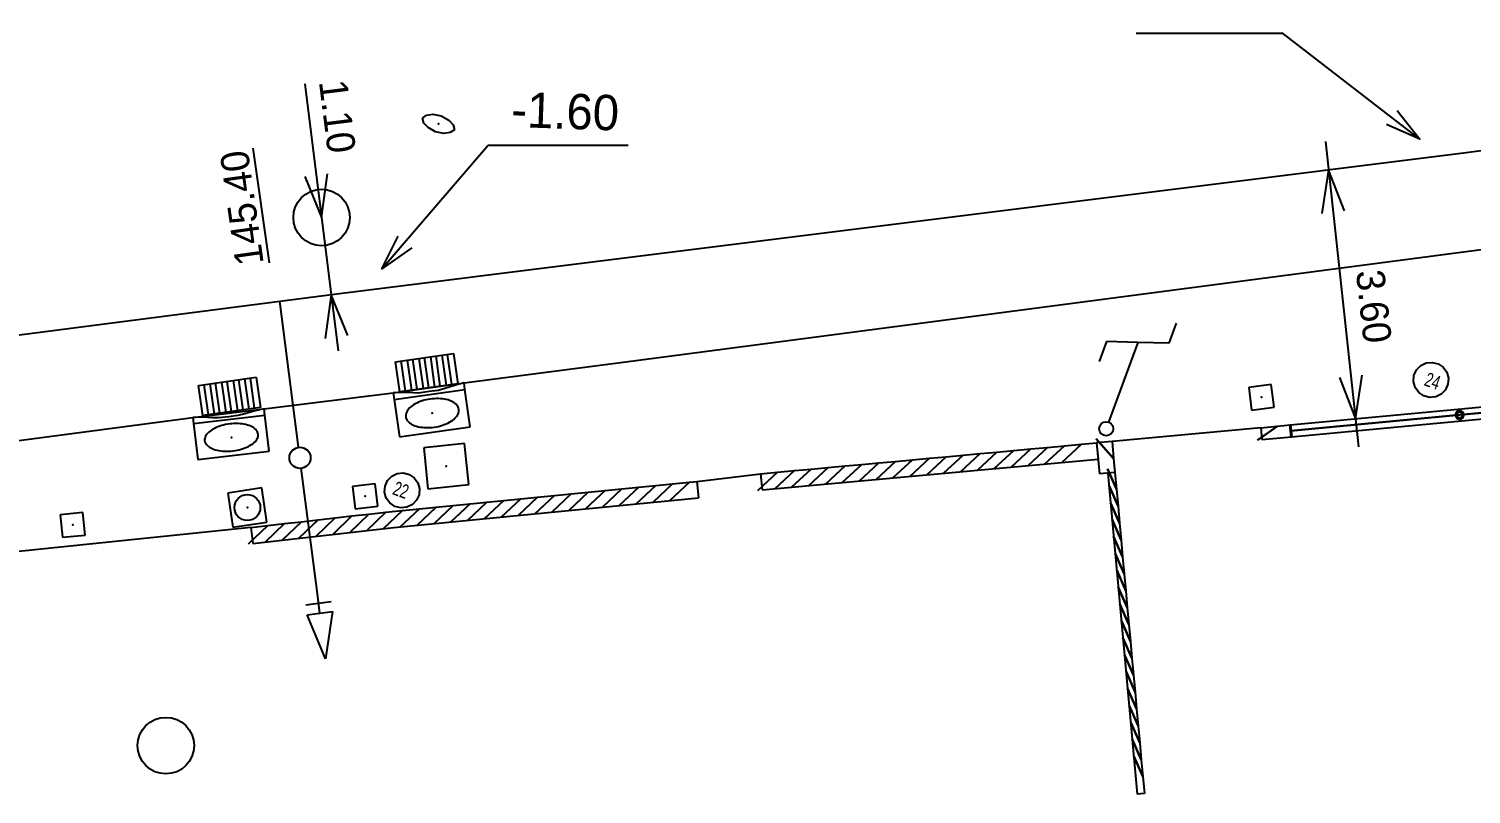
# Model space of a CAD drawing. Extents: x -215 to 206, y -120 to -34.
# Drawn here: x 32.55 to 52.96, y -88.26 to -77.43 of the extents above; entities that cross this region are included whole.
import ezdxf
from ezdxf.enums import TextEntityAlignment as Align

# ---------------------------------------------------------------- set-up
doc = ezdxf.new("R2010")
doc.units = 0
doc.header["$MEASUREMENT"] = 0
for name, color, linetype in [('C_BAT_INDI', 7, 'CONTINUOUS'), ('C_BAT_INDU', 7, 'CONTINUOUS'), ('TOP$BATI', 7, 'CONTINUOUS')]:
    doc.layers.add(name, color=color, linetype=linetype)
doc.styles.add('txt', font='TXT', dxfattribs={"height": 0.2})

# ---------------------------------------------------------------- blocks, each defined once
blk = doc.blocks.new('FLECH')
at = {"layer": 'C_BAT_INDU', "color": 1, "linetype": 'Continuous'}
blk.add_lwpolyline([(-0.1294, 0.483), (0, 0), (0.1294, 0.483)], dxfattribs=at)
blk = doc.blocks.new('FLEC')
at = {"layer": 'C_BAT_INDU', "color": 1, "linetype": 'Continuous', "xscale": 24.99905005097397, "yscale": 24.99905005097397, "zscale": 25.00093132415669, "rotation": 90.00065102824891}
blk.add_blockref('FLECH', (0, 0), dxfattribs=at)
blk = doc.blocks.new('*D4')
at = {"layer": 'C_BAT_INDI', "color": 4, "linetype": 'Continuous'}
blk.add_line((0, 0), (1.4996, 1.7447), dxfattribs=at)
blk.add_lwpolyline([(0.4207, 0.2977), (0, 0), (0.2311, 0.4607)], dxfattribs=at)
blk = doc.blocks.new('*D5')
at = {"layer": 'C_BAT_INDI', "color": 4, "linetype": 'Continuous'}
blk.add_line((0, 0), (-1.946, 1.5016), dxfattribs=at)
blk.add_lwpolyline([(-0.3195, 0.4044), (0, 0), (-0.4722, 0.2065)], dxfattribs=at)
blk = doc.blocks.new('BRANC')
at = {"layer": 'C_BAT_INDU', "color": 5, "linetype": 'Continuous'}
for p, q in [((-24.1355, 0.1509, -0.0006), (-7.9202, 4.518, -0.0013)), ((-7.9196, -4.5168, 0.0002), (-24.1355, 0.1509, -0.0006)), ((-7.9211, -0.0006, -0.0002), (0, 0)), ((-7.9202, 4.518, -0.0013), (-7.9196, -4.5168, 0.0002)), ((-4.2835, 4.5178, -0.0017), (-4.2829, -4.517, -0.0001))]:
    blk.add_line(p, q, dxfattribs=at)

msp = doc.modelspace()

# ---------------------------------------------------------------- linework, layer by layer
at = {"layer": 'C_BAT_INDI', "color": 5, "linetype": 'Continuous'}
for p, q in [((52.854, -79.188, 996.401), (81.008, -75.49, 996.911)), ((36.834, -81.193, 996.363), (52.854, -79.188, 996.401)), ((11.124, -84.506, 996.375), (36.834, -81.193, 996.363)), ((36.37, -83.352, 996.33), (36.105, -81.287, 996.33)), ((36.632, -85.386, 996.33), (36.409, -83.65, 996.33))]:
    msp.add_line(p, q, dxfattribs=at)
at = {"layer": 'C_BAT_INDI', "color": 4, "linetype": 'Continuous'}
for p, q in [((48.223, -77.493, 87.146), (50.291, -77.493, 87.146)), ((41.036, -79.084, 87.146), (39.05, -79.084, 87.146))]:
    msp.add_line(p, q, dxfattribs=at)
at = {"layer": 'C_BAT_INDI', "color": 1, "linetype": 'Continuous'}
for p, q in [((36.46, -78.211, 996.364), (36.932, -81.987, 996.364)), ((50.905, -79.029, 996.364), (51.368, -83.346, 996.364))]:
    msp.add_line(p, q, dxfattribs=at)
at = {"layer": 'C_BAT_INDI', "color": 5, "linetype": 'Continuous'}
msp.add_circle((36.39, -83.501, 996.33), 0.15, dxfattribs=at)
at = {"layer": 'TOP$BATI', "color": 7, "linetype": 'Continuous'}
for p, q in [((38.123, -78.695, 996.367), (38.182, -78.653, 996.367)), ((38.141, -78.766, 996.367), (38.123, -78.695, 996.367)), ((38.202, -78.83, 996.367), (38.141, -78.766, 996.367)), ((38.182, -78.653, 996.367), (38.27, -78.642, 996.367)), ((38.27, -78.642, 996.367), (38.39, -78.665, 996.367)), ((38.39, -78.665, 996.367), (38.496, -78.725, 996.367)), ((38.496, -78.725, 996.367), (38.557, -78.79, 996.367)), ((38.308, -78.89, 996.367), (38.202, -78.83, 996.367)), ((38.428, -78.913, 996.367), (38.308, -78.89, 996.367)), ((38.516, -78.902, 996.367), (38.428, -78.913, 996.367)), ((38.575, -78.86, 996.367), (38.516, -78.902, 996.367)), ((38.557, -78.79, 996.367), (38.575, -78.86, 996.367)), ((41.073, -82.134, 996.118), (56.877, -80.059, 996.118)), ((48.79, -81.598, 996.387), (48.687, -81.88, 996.387)), ((37.744, -82.142, 996.103), (38.562, -82.026, 996.103)), ((38.398, -82.049, 996.103), (38.459, -82.477, 996.103)), ((38.539, -82.465, 996.103), (38.479, -82.038, 996.103)), ((38.562, -82.026, 996.103), (38.623, -82.453, 996.103)), ((47.802, -81.856, 996.387), (47.699, -82.138, 996.387)), ((48.245, -81.868, 996.387), (47.802, -81.856, 996.387)), ((48.245, -81.868, 996.387), (47.834, -82.996, 996.387)), ((48.687, -81.88, 996.387), (48.245, -81.868, 996.387)), ((37.804, -82.57, 996.103), (37.744, -82.142, 996.103)), ((37.884, -82.558, 996.103), (37.824, -82.131, 996.103)), ((37.907, -82.119, 996.103), (37.968, -82.546, 996.103)), ((38.048, -82.535, 996.103), (37.987, -82.108, 996.103)), ((38.071, -82.096, 996.103), (38.132, -82.523, 996.103)), ((38.212, -82.512, 996.103), (38.151, -82.084, 996.103)), ((38.235, -82.073, 996.103), (38.295, -82.5, 996.103)), ((38.376, -82.488, 996.103), (38.315, -82.061, 996.103)), ((38.712, -82.44, 996.118), (41.073, -82.134, 996.118)), ((52.19, -82.259, 991.352), (52.25, -82.197, 991.352)), ((52.25, -82.197, 991.352), (52.328, -82.16, 991.352)), ((52.328, -82.16, 991.352), (52.414, -82.151, 991.352)), ((52.414, -82.151, 991.352), (52.498, -82.172, 991.352)), ((52.498, -82.172, 991.352), (52.569, -82.221, 991.352)), ((52.569, -82.221, 991.352), (52.619, -82.291, 991.352)), ((34.953, -82.478, 996.179), (35.771, -82.362, 996.179)), ((35.116, -82.455, 996.179), (35.177, -82.882, 996.179)), ((35.257, -82.871, 996.179), (35.196, -82.443, 996.179)), ((35.28, -82.431, 996.179), (35.341, -82.859, 996.179)), ((35.421, -82.847, 996.179), (35.36, -82.42, 996.179)), ((35.444, -82.408, 996.179), (35.504, -82.835, 996.179)), ((35.584, -82.824, 996.179), (35.524, -82.397, 996.179)), ((35.607, -82.385, 996.179), (35.668, -82.812, 996.179)), ((35.748, -82.801, 996.179), (35.688, -82.374, 996.179)), ((35.771, -82.362, 996.179), (35.832, -82.789, 996.179)), ((37.711, -82.583, 996.103), (38.712, -82.441, 996.103)), ((38.623, -82.453, 996.103), (37.804, -82.57, 996.103)), ((38.712, -82.441, 996.103), (38.589, -82.472, 996.103)), ((38.725, -82.533, 996.103), (38.712, -82.441, 996.103)), ((50.405, -83.035, 996.401), (57.451, -82.37, 996.401)), ((52.148, -82.424, 991.352), (52.155, -82.337, 991.352)), ((52.172, -82.507, 991.352), (52.148, -82.424, 991.352)), ((52.155, -82.337, 991.352), (52.19, -82.259, 991.352)), ((52.636, -82.46, 991.352), (52.601, -82.538, 991.352)), ((52.619, -82.291, 991.352), (52.643, -82.374, 991.352)), ((52.643, -82.374, 991.352), (52.636, -82.46, 991.352)), ((35.013, -82.905, 996.179), (34.953, -82.478, 996.179)), ((35.093, -82.894, 996.179), (35.033, -82.467, 996.179)), ((35.882, -82.809, 996.098), (37.711, -82.583, 996.098)), ((37.838, -82.578, 996.103), (37.711, -82.583, 996.103)), ((37.711, -82.583, 996.103), (37.724, -82.675, 996.103)), ((37.724, -82.675, 996.103), (38.725, -82.533, 996.103)), ((37.992, -82.583, 996.103), (37.838, -82.578, 996.103)), ((38.069, -82.586, 996.103), (37.992, -82.583, 996.103)), ((38.219, -82.565, 996.103), (38.069, -82.586, 996.103)), ((38.344, -82.547, 996.103), (38.219, -82.565, 996.103)), ((38.293, -82.665, 996.103), (38.264, -82.667, 996.103)), ((38.322, -82.663, 996.103), (38.293, -82.665, 996.103)), ((38.352, -82.664, 996.103), (38.322, -82.663, 996.103)), ((38.442, -82.519, 996.103), (38.344, -82.547, 996.103)), ((38.38, -82.665, 996.103), (38.352, -82.664, 996.103)), ((38.407, -82.668, 996.103), (38.38, -82.665, 996.103)), ((38.589, -82.472, 996.103), (38.442, -82.519, 996.103)), ((38.8, -83.062, 996.103), (38.725, -82.533, 996.103)), ((50.133, -82.466, 996.377), (49.816, -82.507, 996.377)), ((49.816, -82.507, 996.377), (49.858, -82.825, 996.377)), ((50.175, -82.783, 996.377), (50.133, -82.466, 996.377)), ((50.421, -83.205, 996.401), (57.467, -82.539, 996.401)), ((52.222, -82.576, 991.352), (52.172, -82.507, 991.352)), ((52.293, -82.625, 991.352), (52.222, -82.576, 991.352)), ((52.377, -82.646, 991.352), (52.293, -82.625, 991.352)), ((52.463, -82.638, 991.352), (52.377, -82.646, 991.352)), ((52.541, -82.6, 991.352), (52.463, -82.638, 991.352)), ((52.601, -82.538, 991.352), (52.541, -82.6, 991.352)), ((52.802, -82.889, 996.401), (55.191, -82.663, 996.401)), ((34.874, -82.929, 996.111), (35.882, -82.809, 996.111)), ((35.832, -82.789, 996.179), (35.013, -82.905, 996.179)), ((35.758, -82.837, 996.111), (35.61, -82.88, 996.111)), ((35.882, -82.809, 996.111), (35.758, -82.837, 996.111)), ((35.893, -82.898, 996.111), (35.882, -82.809, 996.111)), ((37.724, -82.675, 996.103), (37.799, -83.205, 996.103)), ((37.897, -82.858, 996.103), (37.891, -82.874, 996.103)), ((37.905, -82.842, 996.103), (37.897, -82.858, 996.103)), ((37.915, -82.826, 996.103), (37.905, -82.842, 996.103)), ((37.928, -82.811, 996.103), (37.915, -82.826, 996.103)), ((37.942, -82.795, 996.103), (37.928, -82.811, 996.103)), ((37.959, -82.781, 996.103), (37.942, -82.795, 996.103)), ((37.977, -82.766, 996.103), (37.959, -82.781, 996.103)), ((37.997, -82.753, 996.103), (37.977, -82.766, 996.103)), ((38.019, -82.74, 996.103), (37.997, -82.753, 996.103)), ((38.042, -82.728, 996.103), (38.019, -82.74, 996.103)), ((38.067, -82.716, 996.103), (38.042, -82.728, 996.103)), ((38.093, -82.706, 996.103), (38.067, -82.716, 996.103)), ((38.119, -82.697, 996.103), (38.093, -82.706, 996.103)), ((38.147, -82.688, 996.103), (38.119, -82.697, 996.103)), ((38.176, -82.681, 996.103), (38.147, -82.688, 996.103)), ((38.205, -82.675, 996.103), (38.176, -82.681, 996.103)), ((38.234, -82.67, 996.103), (38.205, -82.675, 996.103)), ((38.264, -82.667, 996.103), (38.234, -82.67, 996.103)), ((38.434, -82.672, 996.103), (38.407, -82.668, 996.103)), ((38.46, -82.677, 996.103), (38.434, -82.672, 996.103)), ((38.485, -82.683, 996.103), (38.46, -82.677, 996.103)), ((38.508, -82.691, 996.103), (38.485, -82.683, 996.103)), ((38.529, -82.699, 996.103), (38.508, -82.691, 996.103)), ((38.549, -82.709, 996.103), (38.529, -82.699, 996.103)), ((38.568, -82.72, 996.103), (38.549, -82.709, 996.103)), ((38.584, -82.731, 996.103), (38.568, -82.72, 996.103)), ((38.598, -82.744, 996.103), (38.584, -82.731, 996.103)), ((38.611, -82.757, 996.103), (38.598, -82.744, 996.103)), ((38.621, -82.771, 996.103), (38.611, -82.757, 996.103)), ((38.629, -82.785, 996.103), (38.621, -82.771, 996.103)), ((38.628, -82.88, 996.103), (38.634, -82.863, 996.103)), ((38.634, -82.8, 996.103), (38.629, -82.785, 996.103)), ((38.638, -82.816, 996.103), (38.634, -82.8, 996.103)), ((38.634, -82.863, 996.103), (38.637, -82.847, 996.103)), ((38.637, -82.847, 996.103), (38.639, -82.831, 996.103)), ((38.639, -82.831, 996.103), (38.638, -82.816, 996.103)), ((49.858, -82.825, 996.377), (50.175, -82.783, 996.377)), ((55.192, -82.674, 996.401), (52.803, -82.9, 996.401)), ((30.694, -83.487, 998.302), (34.874, -82.929, 998.302)), ((35.002, -82.927, 996.111), (34.874, -82.929, 996.111)), ((34.874, -82.929, 996.111), (34.885, -83.018, 996.111)), ((34.885, -83.018, 996.111), (35.893, -82.898, 996.111)), ((34.885, -83.018, 996.111), (34.946, -83.527, 996.111)), ((35.156, -82.934, 996.111), (35.002, -82.927, 996.111)), ((35.233, -82.938, 996.111), (35.156, -82.934, 996.111)), ((35.202, -83.073, 996.111), (35.179, -83.085, 996.111)), ((35.227, -83.063, 996.111), (35.202, -83.073, 996.111)), ((35.254, -83.053, 996.111), (35.227, -83.063, 996.111)), ((35.384, -82.92, 996.111), (35.233, -82.938, 996.111)), ((35.281, -83.045, 996.111), (35.254, -83.053, 996.111)), ((35.309, -83.038, 996.111), (35.281, -83.045, 996.111)), ((35.338, -83.031, 996.111), (35.309, -83.038, 996.111)), ((35.367, -83.026, 996.111), (35.338, -83.031, 996.111)), ((35.397, -83.022, 996.111), (35.367, -83.026, 996.111)), ((35.51, -82.905, 996.111), (35.384, -82.92, 996.111)), ((35.426, -83.019, 996.111), (35.397, -83.022, 996.111)), ((35.456, -83.017, 996.111), (35.426, -83.019, 996.111)), ((35.485, -83.016, 996.111), (35.456, -83.017, 996.111)), ((35.514, -83.017, 996.111), (35.485, -83.016, 996.111)), ((35.61, -82.88, 996.111), (35.51, -82.905, 996.111)), ((35.543, -83.019, 996.111), (35.514, -83.017, 996.111)), ((35.571, -83.022, 996.111), (35.543, -83.019, 996.111)), ((35.597, -83.026, 996.111), (35.571, -83.022, 996.111)), ((35.623, -83.032, 996.111), (35.597, -83.026, 996.111)), ((35.648, -83.038, 996.111), (35.623, -83.032, 996.111)), ((35.67, -83.046, 996.111), (35.648, -83.038, 996.111)), ((35.692, -83.054, 996.111), (35.67, -83.046, 996.111)), ((35.712, -83.064, 996.111), (35.692, -83.054, 996.111)), ((35.73, -83.074, 996.111), (35.712, -83.064, 996.111)), ((35.746, -83.086, 996.111), (35.73, -83.074, 996.111)), ((35.954, -83.407, 996.111), (35.893, -82.898, 996.111)), ((37.799, -83.205, 996.103), (38.8, -83.062, 996.103)), ((37.887, -82.891, 996.103), (37.886, -82.906, 996.103)), ((37.886, -82.906, 996.103), (37.887, -82.922, 996.103)), ((37.891, -82.874, 996.103), (37.887, -82.891, 996.103)), ((37.887, -82.922, 996.103), (37.89, -82.938, 996.103)), ((37.89, -82.938, 996.103), (37.896, -82.953, 996.103)), ((37.896, -82.953, 996.103), (37.904, -82.967, 996.103)), ((37.904, -82.967, 996.103), (37.914, -82.981, 996.103)), ((37.914, -82.981, 996.103), (37.926, -82.994, 996.103)), ((37.926, -82.994, 996.103), (37.941, -83.007, 996.103)), ((37.941, -83.007, 996.103), (37.957, -83.018, 996.103)), ((37.957, -83.018, 996.103), (37.975, -83.029, 996.103)), ((37.975, -83.029, 996.103), (37.995, -83.038, 996.103)), ((37.995, -83.038, 996.103), (38.017, -83.047, 996.103)), ((38.017, -83.047, 996.103), (38.04, -83.055, 996.103)), ((38.04, -83.055, 996.103), (38.065, -83.061, 996.103)), ((38.065, -83.061, 996.103), (38.09, -83.066, 996.103)), ((38.09, -83.066, 996.103), (38.117, -83.07, 996.103)), ((38.117, -83.07, 996.103), (38.145, -83.073, 996.103)), ((38.145, -83.073, 996.103), (38.173, -83.074, 996.103)), ((38.173, -83.074, 996.103), (38.202, -83.074, 996.103)), ((38.202, -83.074, 996.103), (38.231, -83.073, 996.103)), ((38.231, -83.073, 996.103), (38.261, -83.071, 996.103)), ((38.261, -83.071, 996.103), (38.291, -83.067, 996.103)), ((38.291, -83.067, 996.103), (38.32, -83.062, 996.103)), ((38.32, -83.062, 996.103), (38.349, -83.057, 996.103)), ((38.349, -83.057, 996.103), (38.377, -83.049, 996.103)), ((38.377, -83.049, 996.103), (38.405, -83.041, 996.103)), ((38.405, -83.041, 996.103), (38.432, -83.032, 996.103)), ((38.432, -83.032, 996.103), (38.458, -83.022, 996.103)), ((38.458, -83.022, 996.103), (38.482, -83.01, 996.103)), ((38.482, -83.01, 996.103), (38.506, -82.998, 996.103)), ((38.506, -82.998, 996.103), (38.528, -82.985, 996.103)), ((38.528, -82.985, 996.103), (38.548, -82.972, 996.103)), ((38.548, -82.972, 996.103), (38.566, -82.957, 996.103)), ((38.566, -82.957, 996.103), (38.583, -82.942, 996.103)), ((38.583, -82.942, 996.103), (38.597, -82.927, 996.103)), ((38.597, -82.927, 996.103), (38.609, -82.912, 996.103)), ((38.609, -82.912, 996.103), (38.62, -82.896, 996.103)), ((38.62, -82.896, 996.103), (38.628, -82.88, 996.103)), ((50.226, -83.053, 996.401), (49.943, -83.25, 996.401)), ((49.943, -83.25, 996.401), (50.226, -83.053, 996.401)), ((49.987, -83.075, 996.401), (50.226, -83.053, 996.401)), ((50.226, -83.053, 996.401), (50.405, -83.035, 996.401)), ((50.4, -83.036, 996.401), (50.41, -83.035, 996.401)), ((50.416, -83.205, 996.401), (50.4, -83.036, 996.401)), ((50.405, -83.035, 996.401), (50.421, -83.205, 996.401)), ((50.41, -83.035, 996.401), (50.426, -83.204, 996.401)), ((50.413, -83.115, 996.401), (52.802, -82.889, 996.401)), ((52.803, -82.9, 996.401), (50.414, -83.125, 996.401)), ((52.765, -82.881, 996.459), (52.746, -82.874, 996.459)), ((52.746, -82.874, 996.459), (52.765, -82.881, 996.459)), ((52.802, -82.889, 996.401), (52.803, -82.9, 996.401)), ((52.803, -82.9, 996.401), (52.802, -82.889, 996.401)), ((52.859, -82.915, 996.459), (52.84, -82.908, 996.459)), ((52.84, -82.908, 996.459), (52.859, -82.915, 996.459)), ((35.042, -83.227, 996.111), (35.041, -83.243, 996.111)), ((35.041, -83.243, 996.111), (35.041, -83.258, 996.111)), ((35.041, -83.258, 996.111), (35.044, -83.273, 996.111)), ((35.047, -83.212, 996.111), (35.042, -83.227, 996.111)), ((35.044, -83.273, 996.111), (35.05, -83.287, 996.111)), ((35.053, -83.197, 996.111), (35.047, -83.212, 996.111)), ((35.061, -83.181, 996.111), (35.053, -83.197, 996.111)), ((35.072, -83.166, 996.111), (35.061, -83.181, 996.111)), ((35.085, -83.151, 996.111), (35.072, -83.166, 996.111)), ((35.1, -83.137, 996.111), (35.085, -83.151, 996.111)), ((35.117, -83.123, 996.111), (35.1, -83.137, 996.111)), ((35.136, -83.109, 996.111), (35.117, -83.123, 996.111)), ((35.157, -83.097, 996.111), (35.136, -83.109, 996.111)), ((35.179, -83.085, 996.111), (35.157, -83.097, 996.111)), ((35.739, -83.288, 996.111), (35.754, -83.274, 996.111)), ((35.76, -83.098, 996.111), (35.746, -83.086, 996.111)), ((35.754, -83.274, 996.111), (35.767, -83.259, 996.111)), ((35.772, -83.111, 996.111), (35.76, -83.098, 996.111)), ((35.767, -83.259, 996.111), (35.777, -83.244, 996.111)), ((35.782, -83.124, 996.111), (35.772, -83.111, 996.111)), ((35.777, -83.244, 996.111), (35.786, -83.228, 996.111)), ((35.789, -83.138, 996.111), (35.782, -83.124, 996.111)), ((35.786, -83.228, 996.111), (35.792, -83.213, 996.111)), ((35.794, -83.152, 996.111), (35.789, -83.138, 996.111)), ((35.792, -83.213, 996.111), (35.796, -83.198, 996.111)), ((35.797, -83.167, 996.111), (35.794, -83.152, 996.111)), ((35.796, -83.198, 996.111), (35.798, -83.182, 996.111)), ((35.798, -83.182, 996.111), (35.797, -83.167, 996.111)), ((47.904, -83.509, 996.397), (47.658, -83.231, 996.397)), ((47.658, -83.231, 996.397), (47.904, -83.509, 996.397)), ((47.882, -83.27, 996.397), (47.663, -83.29, 996.397)), ((49.987, -83.075, 996.401), (47.882, -83.27, 996.401)), ((47.882, -83.27, 996.397), (47.904, -83.509, 996.397)), ((49.987, -83.075, 996.401), (50.003, -83.244, 996.401)), ((50.003, -83.244, 996.401), (50.421, -83.205, 996.401)), ((50.414, -83.125, 996.401), (50.413, -83.115, 996.401)), ((50.426, -83.204, 996.401), (50.416, -83.205, 996.401)), ((34.946, -83.527, 996.111), (35.954, -83.407, 996.111)), ((35.05, -83.287, 996.111), (35.057, -83.301, 996.111)), ((35.057, -83.301, 996.111), (35.067, -83.314, 996.111)), ((35.067, -83.314, 996.111), (35.079, -83.327, 996.111)), ((35.079, -83.327, 996.111), (35.093, -83.339, 996.111)), ((35.093, -83.339, 996.111), (35.109, -83.351, 996.111)), ((35.109, -83.351, 996.111), (35.127, -83.361, 996.111)), ((35.127, -83.361, 996.111), (35.147, -83.371, 996.111)), ((35.147, -83.371, 996.111), (35.168, -83.379, 996.111)), ((35.168, -83.379, 996.111), (35.191, -83.387, 996.111)), ((35.191, -83.387, 996.111), (35.216, -83.393, 996.111)), ((35.216, -83.393, 996.111), (35.241, -83.399, 996.111)), ((35.241, -83.399, 996.111), (35.268, -83.403, 996.111)), ((35.268, -83.403, 996.111), (35.296, -83.406, 996.111)), ((35.296, -83.406, 996.111), (35.324, -83.408, 996.111)), ((35.324, -83.408, 996.111), (35.353, -83.408, 996.111)), ((35.353, -83.408, 996.111), (35.383, -83.408, 996.111)), ((35.383, -83.408, 996.111), (35.412, -83.406, 996.111)), ((35.412, -83.406, 996.111), (35.442, -83.403, 996.111)), ((35.442, -83.403, 996.111), (35.472, -83.399, 996.111)), ((35.472, -83.399, 996.111), (35.501, -83.394, 996.111)), ((35.501, -83.394, 996.111), (35.53, -83.387, 996.111)), ((35.53, -83.387, 996.111), (35.558, -83.38, 996.111)), ((35.558, -83.38, 996.111), (35.585, -83.371, 996.111)), ((35.585, -83.371, 996.111), (35.611, -83.362, 996.111)), ((35.611, -83.362, 996.111), (35.636, -83.352, 996.111)), ((35.636, -83.352, 996.111), (35.66, -83.34, 996.111)), ((35.66, -83.34, 996.111), (35.682, -83.328, 996.111)), ((35.682, -83.328, 996.111), (35.703, -83.315, 996.111)), ((35.703, -83.315, 996.111), (35.722, -83.302, 996.111)), ((35.722, -83.302, 996.111), (35.739, -83.288, 996.111)), ((38.718, -83.301, 996.33), (38.141, -83.362, 996.33)), ((38.141, -83.362, 996.33), (38.201, -83.939, 996.33)), ((38.778, -83.879, 996.33), (38.718, -83.301, 996.33)), ((45.776, -83.464, 996.353), (45.498, -83.72, 996.353)), ((45.498, -83.72, 996.353), (45.776, -83.464, 996.353)), ((45.537, -83.486, 996.353), (45.776, -83.464, 996.353)), ((46.015, -83.442, 996.353), (45.737, -83.698, 996.353)), ((45.737, -83.698, 996.353), (46.015, -83.442, 996.353)), ((45.776, -83.464, 996.353), (46.015, -83.442, 996.353)), ((46.254, -83.42, 996.353), (45.976, -83.676, 996.353)), ((45.976, -83.676, 996.353), (46.254, -83.42, 996.353)), ((46.015, -83.442, 996.353), (46.254, -83.42, 996.353)), ((46.493, -83.398, 996.353), (46.215, -83.654, 996.353)), ((46.215, -83.654, 996.353), (46.493, -83.398, 996.353)), ((46.254, -83.42, 996.353), (46.493, -83.398, 996.353)), ((46.732, -83.376, 996.353), (46.454, -83.632, 996.353)), ((46.454, -83.632, 996.353), (46.732, -83.376, 996.353)), ((46.493, -83.398, 996.353), (46.732, -83.376, 996.353)), ((46.971, -83.354, 996.353), (46.693, -83.61, 996.353)), ((46.693, -83.61, 996.353), (46.971, -83.354, 996.353)), ((46.732, -83.376, 996.353), (46.971, -83.354, 996.353)), ((47.21, -83.332, 996.353), (46.932, -83.588, 996.353)), ((46.932, -83.588, 996.353), (47.21, -83.332, 996.353)), ((46.971, -83.354, 996.353), (47.21, -83.332, 996.353)), ((47.449, -83.31, 996.353), (47.171, -83.566, 996.353)), ((47.171, -83.566, 996.353), (47.449, -83.31, 996.353)), ((47.21, -83.332, 996.353), (47.449, -83.31, 996.353)), ((47.449, -83.31, 996.353), (47.663, -83.29, 996.353)), ((47.663, -83.29, 996.397), (47.704, -83.729, 996.397)), ((47.663, -83.29, 996.397), (47.684, -83.519, 996.397)), ((42.929, -83.956, 996.353), (47.684, -83.519, 996.353)), ((43.386, -83.683, 996.353), (43.108, -83.94, 996.353)), ((43.108, -83.94, 996.353), (43.386, -83.683, 996.353)), ((43.147, -83.705, 996.353), (43.386, -83.683, 996.353)), ((43.625, -83.661, 996.353), (43.347, -83.918, 996.353)), ((43.347, -83.918, 996.353), (43.625, -83.661, 996.353)), ((43.386, -83.683, 996.353), (43.625, -83.661, 996.353)), ((43.864, -83.639, 996.353), (43.586, -83.896, 996.353)), ((43.586, -83.896, 996.353), (43.864, -83.639, 996.353)), ((43.625, -83.661, 996.353), (43.864, -83.639, 996.353)), ((44.103, -83.617, 996.353), (43.825, -83.874, 996.353)), ((43.825, -83.874, 996.353), (44.103, -83.617, 996.353)), ((43.864, -83.639, 996.353), (44.103, -83.617, 996.353)), ((44.342, -83.596, 996.353), (44.064, -83.852, 996.353)), ((44.064, -83.852, 996.353), (44.342, -83.596, 996.353)), ((44.103, -83.617, 996.353), (44.342, -83.596, 996.353)), ((44.581, -83.573, 996.353), (44.303, -83.83, 996.353)), ((44.303, -83.83, 996.353), (44.581, -83.573, 996.353)), ((44.342, -83.596, 996.353), (44.581, -83.573, 996.353)), ((44.82, -83.552, 996.353), (44.542, -83.808, 996.353)), ((44.542, -83.808, 996.353), (44.82, -83.552, 996.353)), ((44.581, -83.573, 996.353), (44.82, -83.552, 996.353)), ((45.059, -83.53, 996.353), (44.781, -83.786, 996.353)), ((44.781, -83.786, 996.353), (45.059, -83.53, 996.353)), ((44.82, -83.552, 996.353), (45.059, -83.53, 996.353)), ((45.298, -83.508, 996.353), (45.02, -83.764, 996.353)), ((45.02, -83.764, 996.353), (45.298, -83.508, 996.353)), ((45.059, -83.53, 996.353), (45.298, -83.508, 996.353)), ((45.537, -83.486, 996.353), (45.259, -83.742, 996.353)), ((45.259, -83.742, 996.353), (45.537, -83.486, 996.353)), ((45.298, -83.508, 996.353), (45.537, -83.486, 996.353)), ((47.945, -83.947, 996.397), (47.817, -83.658, 996.397)), ((47.817, -83.658, 996.397), (47.945, -83.947, 996.397)), ((47.904, -83.509, 996.397), (47.923, -83.708, 996.397)), ((37.453, -83.868, 996.293), (37.135, -83.905, 996.293)), ((37.49, -84.186, 996.293), (37.453, -83.868, 996.293)), ((37.594, -83.901, 991.352), (37.629, -83.822, 991.352)), ((37.629, -83.822, 991.352), (37.689, -83.76, 991.352)), ((37.689, -83.76, 991.352), (37.767, -83.723, 991.352)), ((37.767, -83.723, 991.352), (37.853, -83.714, 991.352)), ((37.853, -83.714, 991.352), (37.937, -83.736, 991.352)), ((37.937, -83.736, 991.352), (38.008, -83.784, 991.352)), ((38.008, -83.784, 991.352), (38.058, -83.854, 991.352)), ((38.058, -83.854, 991.352), (38.081, -83.937, 991.352)), ((38.201, -83.939, 996.33), (38.778, -83.879, 996.33)), ((41.663, -83.871, 996.33), (41.387, -84.129, 996.33)), ((41.387, -84.129, 996.33), (41.663, -83.871, 996.33)), ((41.424, -83.894, 996.33), (41.663, -83.871, 996.33)), ((41.902, -83.847, 996.33), (41.626, -84.105, 996.33)), ((41.626, -84.105, 996.33), (41.902, -83.847, 996.33)), ((41.663, -83.871, 996.33), (41.902, -83.847, 996.33)), ((41.902, -83.847, 996.33), (42.007, -83.837, 996.33)), ((42.007, -83.837, 996.353), (42.908, -83.727, 996.353)), ((42.007, -83.837, 996.353), (42.03, -84.066, 996.353)), ((43.147, -83.705, 996.353), (42.869, -83.962, 996.353)), ((42.869, -83.962, 996.353), (43.147, -83.705, 996.353)), ((42.908, -83.727, 996.353), (43.147, -83.705, 996.353)), ((42.908, -83.727, 996.353), (42.929, -83.956, 996.353)), ((47.923, -83.708, 996.397), (47.704, -83.729, 996.397)), ((47.923, -83.708, 996.397), (47.823, -83.717, 996.397)), ((47.823, -83.717, 996.397), (48.24, -88.258, 996.397)), ((47.923, -83.708, 996.397), (47.945, -83.947, 996.397)), ((35.85, -83.927, 996.332), (35.367, -83.999, 996.332)), ((35.367, -83.999, 996.332), (35.439, -84.482, 996.332)), ((35.922, -84.41, 996.332), (35.85, -83.927, 996.332)), ((37.135, -83.905, 996.293), (37.172, -84.223, 996.293)), ((37.587, -83.987, 991.352), (37.594, -83.901, 991.352)), ((37.611, -84.07, 991.352), (37.587, -83.987, 991.352)), ((37.661, -84.14, 991.352), (37.611, -84.07, 991.352)), ((37.717, -84.489, 996.33), (42.03, -84.066, 996.33)), ((38.075, -84.023, 991.352), (38.04, -84.102, 991.352)), ((38.081, -83.937, 991.352), (38.075, -84.023, 991.352)), ((39.514, -84.082, 996.33), (39.237, -84.34, 996.33)), ((39.237, -84.34, 996.33), (39.514, -84.082, 996.33)), ((39.275, -84.105, 996.33), (39.514, -84.082, 996.33)), ((39.752, -84.058, 996.33), (39.476, -84.317, 996.33)), ((39.476, -84.317, 996.33), (39.752, -84.058, 996.33)), ((39.514, -84.082, 996.33), (39.752, -84.058, 996.33)), ((39.991, -84.035, 996.33), (39.715, -84.293, 996.33)), ((39.715, -84.293, 996.33), (39.991, -84.035, 996.33)), ((39.752, -84.058, 996.33), (39.991, -84.035, 996.33)), ((40.23, -84.011, 996.33), (39.954, -84.27, 996.33)), ((39.954, -84.27, 996.33), (40.23, -84.011, 996.33)), ((39.991, -84.035, 996.33), (40.23, -84.011, 996.33)), ((40.469, -83.988, 996.33), (40.193, -84.246, 996.33)), ((40.193, -84.246, 996.33), (40.469, -83.988, 996.33)), ((40.23, -84.011, 996.33), (40.469, -83.988, 996.33)), ((40.708, -83.964, 996.33), (40.432, -84.223, 996.33)), ((40.432, -84.223, 996.33), (40.708, -83.964, 996.33)), ((40.469, -83.988, 996.33), (40.708, -83.964, 996.33)), ((40.947, -83.941, 996.33), (40.67, -84.199, 996.33)), ((40.67, -84.199, 996.33), (40.947, -83.941, 996.33)), ((40.708, -83.964, 996.33), (40.947, -83.941, 996.33)), ((41.185, -83.918, 996.33), (40.909, -84.176, 996.33)), ((40.909, -84.176, 996.33), (41.185, -83.918, 996.33)), ((40.947, -83.941, 996.33), (41.185, -83.918, 996.33)), ((41.424, -83.894, 996.33), (41.148, -84.152, 996.33)), ((41.148, -84.152, 996.33), (41.424, -83.894, 996.33)), ((41.185, -83.918, 996.33), (41.424, -83.894, 996.33)), ((47.967, -84.186, 996.397), (47.84, -83.897, 996.397)), ((47.84, -83.897, 996.397), (47.967, -84.186, 996.397)), ((47.945, -83.947, 996.397), (47.967, -84.186, 996.397)), ((33.316, -84.275, 996.176), (32.998, -84.307, 996.176)), ((33.349, -84.593, 996.176), (33.316, -84.275, 996.176)), ((37.364, -84.298, 996.33), (37.092, -84.56, 996.33)), ((37.092, -84.56, 996.33), (37.364, -84.298, 996.33)), ((37.126, -84.324, 996.33), (37.364, -84.298, 996.33)), ((37.172, -84.223, 996.293), (37.49, -84.186, 996.293)), ((37.603, -84.271, 996.33), (37.33, -84.533, 996.33)), ((37.33, -84.533, 996.33), (37.603, -84.271, 996.33)), ((37.364, -84.298, 996.33), (37.603, -84.271, 996.33)), ((37.842, -84.246, 996.33), (37.566, -84.504, 996.33)), ((37.566, -84.504, 996.33), (37.842, -84.246, 996.33)), ((37.603, -84.271, 996.33), (37.693, -84.261, 996.33)), ((37.732, -84.188, 991.352), (37.661, -84.14, 991.352)), ((37.693, -84.261, 996.33), (37.842, -84.246, 996.33)), ((37.816, -84.21, 991.352), (37.732, -84.188, 991.352)), ((38.08, -84.223, 996.33), (37.804, -84.481, 996.33)), ((37.804, -84.481, 996.33), (38.08, -84.223, 996.33)), ((37.902, -84.201, 991.352), (37.816, -84.21, 991.352)), ((37.842, -84.246, 996.33), (38.08, -84.223, 996.33)), ((37.98, -84.163, 991.352), (37.902, -84.201, 991.352)), ((38.04, -84.102, 991.352), (37.98, -84.163, 991.352)), ((38.319, -84.199, 996.33), (38.043, -84.457, 996.33)), ((38.043, -84.457, 996.33), (38.319, -84.199, 996.33)), ((38.08, -84.223, 996.33), (38.319, -84.199, 996.33)), ((38.558, -84.176, 996.33), (38.282, -84.434, 996.33)), ((38.282, -84.434, 996.33), (38.558, -84.176, 996.33)), ((38.319, -84.199, 996.33), (38.558, -84.176, 996.33)), ((38.797, -84.152, 996.33), (38.521, -84.411, 996.33)), ((38.521, -84.411, 996.33), (38.797, -84.152, 996.33)), ((38.558, -84.176, 996.33), (38.797, -84.152, 996.33)), ((39.036, -84.129, 996.33), (38.76, -84.387, 996.33)), ((38.76, -84.387, 996.33), (39.036, -84.129, 996.33)), ((38.797, -84.152, 996.33), (39.036, -84.129, 996.33)), ((39.275, -84.105, 996.33), (38.998, -84.364, 996.33)), ((38.998, -84.364, 996.33), (39.275, -84.105, 996.33)), ((39.036, -84.129, 996.33), (39.275, -84.105, 996.33)), ((47.988, -84.425, 996.397), (47.861, -84.136, 996.397)), ((47.861, -84.136, 996.397), (47.988, -84.425, 996.397)), ((47.967, -84.186, 996.397), (47.988, -84.425, 996.397)), ((35.695, -84.485, 996.33), (30.898, -84.983, 996.33)), ((32.998, -84.307, 996.176), (33.03, -84.625, 996.176)), ((35.439, -84.482, 996.332), (35.922, -84.41, 996.332)), ((35.933, -84.458, 996.33), (35.661, -84.72, 996.33)), ((35.661, -84.72, 996.33), (35.933, -84.458, 996.33)), ((35.695, -84.485, 996.33), (35.933, -84.458, 996.33)), ((35.695, -84.485, 996.33), (35.721, -84.713, 996.33)), ((35.721, -84.713, 996.33), (37.717, -84.489, 996.33)), ((36.172, -84.431, 996.33), (35.899, -84.693, 996.33)), ((35.899, -84.693, 996.33), (36.172, -84.431, 996.33)), ((35.933, -84.458, 996.33), (36.172, -84.431, 996.33)), ((36.41, -84.405, 996.33), (36.138, -84.667, 996.33)), ((36.138, -84.667, 996.33), (36.41, -84.405, 996.33)), ((36.172, -84.431, 996.33), (36.41, -84.405, 996.33)), ((36.649, -84.378, 996.33), (36.376, -84.64, 996.33)), ((36.376, -84.64, 996.33), (36.649, -84.378, 996.33)), ((36.41, -84.405, 996.33), (36.649, -84.378, 996.33)), ((36.887, -84.351, 996.33), (36.615, -84.613, 996.33)), ((36.615, -84.613, 996.33), (36.887, -84.351, 996.33)), ((36.649, -84.378, 996.33), (36.887, -84.351, 996.33)), ((37.126, -84.324, 996.33), (36.853, -84.586, 996.33)), ((36.853, -84.586, 996.33), (37.126, -84.324, 996.33)), ((36.887, -84.351, 996.33), (37.126, -84.324, 996.33)), ((48.011, -84.664, 996.397), (47.883, -84.375, 996.397)), ((47.883, -84.375, 996.397), (48.011, -84.664, 996.397)), ((47.988, -84.425, 996.397), (48.011, -84.664, 996.397)), ((33.03, -84.625, 996.176), (33.349, -84.593, 996.176)), ((48.032, -84.903, 996.397), (47.905, -84.614, 996.397)), ((47.905, -84.614, 996.397), (48.032, -84.903, 996.397)), ((48.011, -84.664, 996.397), (48.032, -84.903, 996.397)), ((48.054, -85.142, 996.397), (47.927, -84.853, 996.397)), ((47.927, -84.853, 996.397), (48.054, -85.142, 996.397)), ((48.032, -84.903, 996.397), (48.054, -85.142, 996.397)), ((48.076, -85.381, 996.397), (47.949, -85.092, 996.397)), ((47.949, -85.092, 996.397), (48.076, -85.381, 996.397)), ((48.054, -85.142, 996.397), (48.076, -85.381, 996.397)), ((48.098, -85.62, 996.397), (47.971, -85.331, 996.397)), ((47.971, -85.331, 996.397), (48.098, -85.62, 996.397)), ((48.076, -85.381, 996.397), (48.098, -85.62, 996.397)), ((48.12, -85.859, 996.397), (47.993, -85.57, 996.397)), ((47.993, -85.57, 996.397), (48.12, -85.859, 996.397)), ((48.098, -85.62, 996.397), (48.12, -85.859, 996.397)), ((48.142, -86.098, 996.397), (48.015, -85.809, 996.397)), ((48.015, -85.809, 996.397), (48.142, -86.098, 996.397)), ((48.12, -85.859, 996.397), (48.142, -86.098, 996.397)), ((48.164, -86.337, 996.397), (48.037, -86.048, 996.397)), ((48.037, -86.048, 996.397), (48.164, -86.337, 996.397)), ((48.142, -86.098, 996.397), (48.164, -86.337, 996.397)), ((48.186, -86.576, 996.397), (48.059, -86.287, 996.397)), ((48.059, -86.287, 996.397), (48.186, -86.576, 996.397)), ((48.164, -86.337, 996.397), (48.186, -86.576, 996.397)), ((48.208, -86.815, 996.397), (48.081, -86.526, 996.397)), ((48.081, -86.526, 996.397), (48.208, -86.815, 996.397)), ((48.186, -86.576, 996.397), (48.208, -86.815, 996.397)), ((48.23, -87.054, 996.397), (48.103, -86.764, 996.397)), ((48.103, -86.764, 996.397), (48.23, -87.054, 996.397)), ((48.208, -86.815, 996.397), (48.23, -87.054, 996.397)), ((48.252, -87.293, 996.397), (48.125, -87.004, 996.397)), ((48.125, -87.004, 996.397), (48.252, -87.293, 996.397)), ((48.23, -87.054, 996.397), (48.252, -87.293, 996.397)), ((48.274, -87.532, 996.397), (48.147, -87.243, 996.397)), ((48.147, -87.243, 996.397), (48.274, -87.532, 996.397)), ((48.252, -87.293, 996.397), (48.274, -87.532, 996.397)), ((48.296, -87.771, 996.397), (48.169, -87.482, 996.397)), ((48.169, -87.482, 996.397), (48.296, -87.771, 996.397)), ((48.274, -87.532, 996.397), (48.296, -87.771, 996.397)), ((48.318, -88.01, 996.397), (48.191, -87.721, 996.397)), ((48.191, -87.721, 996.397), (48.318, -88.01, 996.397)), ((48.296, -87.771, 996.397), (48.318, -88.01, 996.397)), ((48.318, -88.01, 996.397), (48.34, -88.249, 996.397)), ((48.34, -88.249, 996.397), (48.24, -88.258, 996.397))]:
    msp.add_line(p, q, dxfattribs=at)
for centre, radius in [((36.696, -80.102, 996.363), 0.4), ((47.8, -83.09, 996.387), 0.1), ((35.645, -84.205, 996.332), 0.183), ((34.492, -87.572, 996.106), 0.4)]:
    msp.add_circle(centre, radius, dxfattribs=at)
for radius, start, end in [(0.06, 340, 160), (0.04, 340, 160), (0.06, 160, 340), (0.04, 160, 340)]:
    msp.add_arc((52.802, -82.894, 996.459), radius, start, end, dxfattribs=at)
for p in [(38.349, -78.778, 996.367), (49.995, -82.645, 996.377), (38.262, -82.869, 996.103), (35.419, -83.213, 996.111), (38.459, -83.62, 996.33), (37.312, -84.045, 996.293), (35.645, -84.205, 996.332), (33.173, -84.45, 996.176)]:
    msp.add_point(p, dxfattribs=at)

# ---------------------------------------------------------------- block references
at = {"layer": 'C_BAT_INDI', "color": 4, "linetype": 'Continuous'}
for name, p in [('*D5', (52.237, -78.994, 87.146)), ('*D4', (37.55, -80.829, 87.146))]:
    msp.add_blockref(name, p, dxfattribs=at)
at = {"layer": 'C_BAT_INDU', "color": 1, "linetype": 'Continuous', "zscale": 0.0499981373516866}
for p, xscale, yscale, rotation in [((36.696, -80.102, 996.364), 0.0499984487462392, 0.0499984487462392, 277.1316351647347), ((50.947, -79.427, 996.364), 0.0500001791625283, 0.0500001791625283, 96.13217865022192), ((36.833, -81.194, 996.364), 0.0499984487462392, 0.0499984487462392, 97.13163516473479), ((51.326, -82.948, 996.364), 0.0500001791625283, 0.0500001791625283, 276.1321786502219)]:
    msp.add_blockref('FLEC', p, dxfattribs=dict(at, xscale=xscale, yscale=yscale, rotation=rotation))
at = {"layer": 'C_BAT_INDU', "color": 5, "linetype": 'Continuous', "xscale": 0.0400019199181294, "yscale": 0.0400019199181294, "zscale": 0.0400003725296627, "rotation": 97.3368022009198}
msp.add_blockref('BRANC', (36.632, -85.386, 996.33), dxfattribs=at)

# ---------------------------------------------------------------- texts
at = {"layer": 'C_BAT_INDI', "color": 1, "linetype": 'Continuous', "style": 'txt'}
for s, rotation, p in [('1.10', 277.1319, (36.722, -78.696, 996.364)), ('3.60', 276.1318, (51.389, -81.38, 996.364))]:
    msp.add_text(s, height=0.4, rotation=rotation, dxfattribs=at).set_placement(p, align=Align.CENTER)
at = {"layer": 'C_BAT_INDI', "color": 4, "linetype": 'Continuous', "style": 'txt'}
msp.add_text('-1.60', height=0.5, rotation=358, dxfattribs=at).set_placement((40.144, -78.597, 87.146), align=Align.MIDDLE)
at = {"layer": 'C_BAT_INDI', "color": 215, "linetype": 'Continuous', "style": 'txt'}
msp.add_text('%%U145.40', height=0.4, rotation=98, dxfattribs=at).set_placement((35.566, -79.97, 87.146), align=Align.MIDDLE)
at = {"layer": 'TOP$BATI', "color": 7, "linetype": 'Continuous', "style": 'txt', "width": 0.6995}
for s, p in [('24', (52.385, -82.509, -7.648)), ('22', (37.785, -84.05, -7.648))]:
    msp.add_text(s, height=0.2, rotation=340, dxfattribs=at).set_placement(p, align=Align.CENTER)

doc.saveas('drawing.dxf')
